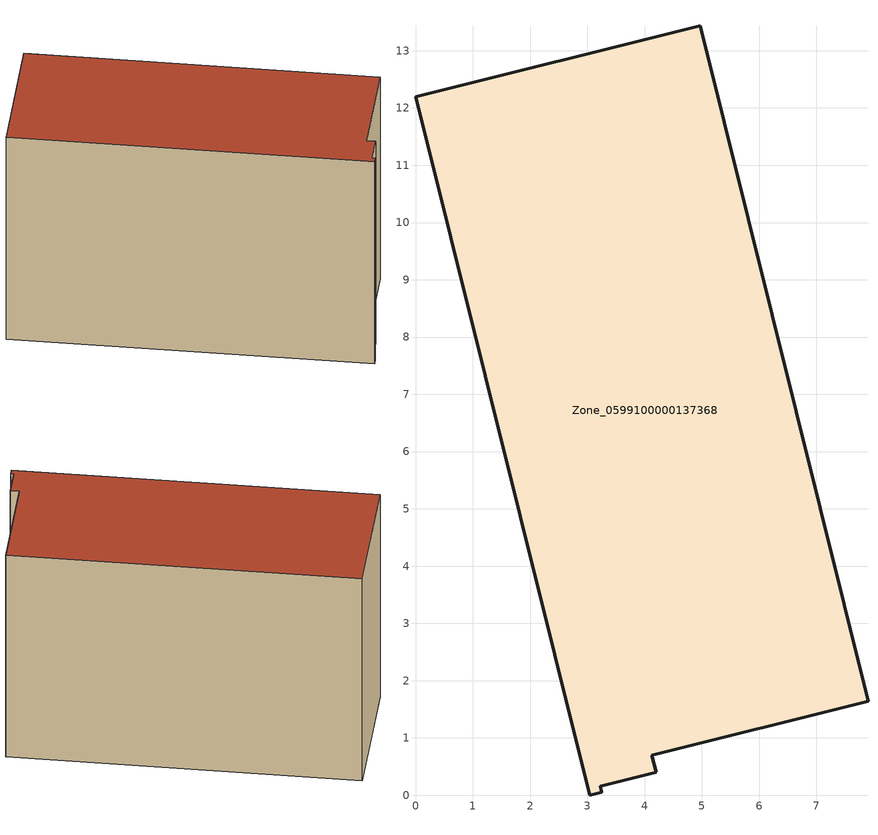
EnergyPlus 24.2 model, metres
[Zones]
Zone_0599100000137368
 floor ground (C_G): 0,12.19 4.97,13.44 7.9,1.64 4.12,0.7 4.2,0.4 3.22,0.16 3.25,0.05 3.04,0 z0
 wall outside (C_F): 3.04,0 3.25,0.05 3.22,0.16 4.2,0.4 4.12,0.7 7.9,1.64 4.97,13.44 0,12.19 3.04,0 z0:8.24
 roof outside (C_R): 4.97,13.44 0,12.19 3.04,0 3.25,0.05 3.22,0.16 4.2,0.4 4.12,0.7 7.9,1.64 z8.24
[BUILDING]
Pand.0599100000137368: North Axis=0; Terrain=City; Loads Convergence Tolerance Value=0.04; Temperature Convergence Tolerance Value=0.4; Solar Distribution=FullExterior; Maximum Number of Warmup Days=25; Minimum Number of Warmup Days=1
[Site:Location]
Rotterdam.The.Hague.AP_ZH_NLD Design_Conditions: Latitude=51.96; Longitude=4.45; Time Zone=1; Elevation=-4.5
[SITE:GROUNDTEMPERATURE:BUILDINGSURFACE]
18, 18, 18, 18, 18, 18, 18, 18, 18, 18, 18, 18
[MATERIAL] Thermal Absorptance=0.9; Solar Absorptance=0.7; Visible Absorptance=0.7
Name | Roughness | Thickness | Conductivity | Density | Specific Heat
G.TI.1975-1991 | MediumSmooth | 0.15 | 0.288461 | 540 | 1210
F.TI.1975-1991 | Rough | 0.3 | 0.230769 | 1920 | 840
R.TI.1975-1991 | MediumRough | 0.2 | 0.153846 | 1500 | 1000
[CONSTRUCTION]
C_G: G.TI.1975-1991
C_F: F.TI.1975-1991
C_R: R.TI.1975-1991
[ZONE]
Zone_0599100000137368: Type=1; Multiplier=1; Ceiling Height=Autocalculate; Volume=Autocalculate; Floor Area=autocalculate; Part of Total Floor Area=Yes
[ZONEINFILTRATION:DESIGNFLOWRATE]
Infil_Zone_0599100000137368: Zone or ZoneList or Space or SpaceList=Zone_0599100000137368; Schedule=AlwaysOn; Design Flow Rate Calculation Method=Flow/Area; Flow Rate per Floor Area=0.003; Constant Term Coefficient=1; Temperature Term Coefficient=0; Velocity Term Coefficient=0; Velocity Squared Term Coefficient=0
[HVACTEMPLATE:ZONE:IDEALLOADSAIRSYSTEM]
Zone_0599100000137368: Maximum Heating Supply Air Temperature=50; Minimum Cooling Supply Air Temperature=13; Maximum Heating Supply Air Humidity Ratio=0.0156; Minimum Cooling Supply Air Humidity Ratio=0.0077; Heating Limit=NoLimit; Cooling Limit=NoLimit; Dehumidification Control Type=ConstantSensibleHeatRatio; Cooling Sensible Heat Ratio=0.7; Dehumidification Setpoint=60; Humidification Control Type=None; Humidification Setpoint=30; Outdoor Air Method=None; Outdoor Air Flow Rate per Person=0.00944; Outdoor Air Flow Rate per Zone Floor Area=0; Outdoor Air Flow Rate per Zone=0; Demand Controlled Ventilation Type=None; Outdoor Air Economizer Type=NoEconomizer; Heat Recovery Type=None; Sensible Heat Recovery Effectiveness=0.7; Latent Heat Recovery Effectiveness=0.65
[ZONECONTROL:THERMOSTAT]
ThermostatControl_Zone_0599100000137368: Zone or ZoneList=Zone_0599100000137368; Control Type Schedule=DualSetpointControlType; Control 1=Thermostat_Zone_0599100000137368; Temperature Difference Between Cutout And Setpoint=0
[THERMOSTATSETPOINT:DUALSETPOINT]
Thermostat_Zone_0599100000137368: Heating Setpoint Temperature Schedule=HeatingSetpoint_Zone_0599100000137368; Cooling Setpoint Temperature Schedule=CoolingSetpoint_Zone_0599100000137368
[SCHEDULE:COMPACT]
HeatingSetpoint_Zone_0599100000137368: Through: 12/31, For: AllDays, Until: 24:00, 21
CoolingSetpoint_Zone_0599100000137368: Through: 12/31, For: AllDays, Until: 24:00, 24
DualSetpointControlType: Through: 12/31, For: AllDays, Until: 24:00, 4
AlwaysOn: Through: 12/31, For: AllDays, Until: 24:00, 1
